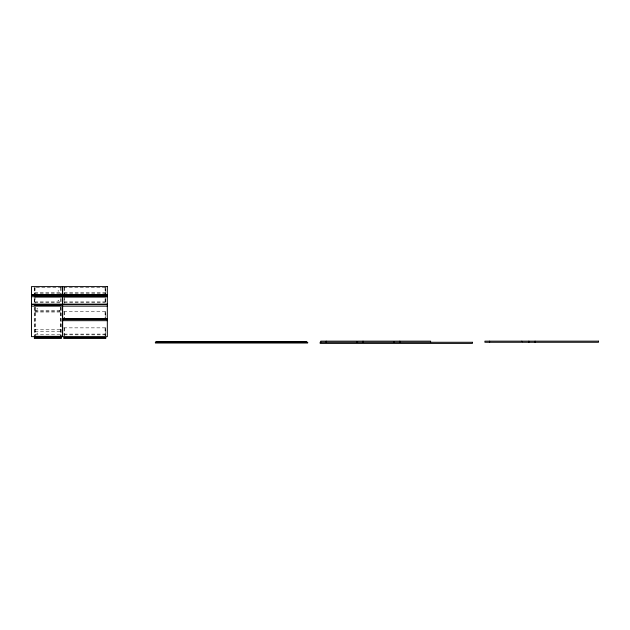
<?xml version="1.0" encoding="UTF-8"?>
<svg xmlns="http://www.w3.org/2000/svg" width="630" height="630" viewBox="0 0 630 630"><rect width="100%" height="100%" fill="white"/><g stroke="black" fill="none" stroke-linecap="round" stroke-linejoin="round"><path stroke-width="0.47" stroke-dasharray="3.15 2.36" d="M58.519 290.737L57.913 290.973L58.606 291.099M58.519 300.156L57.913 300.4L58.606 300.518M36.894 308.7L37.619 308.905L36.965 309.07M36.894 333.042L37.595 333.144L36.965 333.412M61.457 287.477L34.311 287.477L34.311 294.029M63.701 287.477L105.832 287.477L105.832 294.029M34.681 292.47L61.086 292.47M64.079 292.47L105.454 292.47M34.681 293.218L61.086 293.218M64.079 293.218L105.454 293.218M34.681 301.896L61.086 301.896M64.079 301.896L105.454 301.896M34.681 302.644L61.086 302.644M64.079 302.644L105.454 302.644M34.933 310.44L60.834 310.44M34.933 311.196L60.834 311.196M63.701 311.755L105.832 311.755L105.832 319.56M34.933 312.007L60.834 312.007M63.701 327.86L105.832 327.86L105.832 335.656M34.933 329.789L60.834 329.789M34.933 331.349L60.834 331.349M64.079 334.097L105.454 334.097M34.933 334.782L60.834 334.782M64.079 334.845L105.454 334.845M105.832 298.77L105.832 303.455M105.454 287.477L105.454 294.029M105.454 298.565L105.454 303.455M105.454 311.755L105.454 317.993M105.454 327.86L105.454 335.656M105.084 287.477L105.084 294.029M105.084 298.565L105.084 303.455M105.084 311.755L105.084 319.56M105.084 327.86L105.084 335.656M64.449 287.477L64.449 294.029M64.449 296.903L64.449 303.455M64.449 311.755L64.449 319.56M64.449 327.86L64.449 335.656M64.079 287.477L64.079 294.029M64.079 298.565L64.079 303.455M64.079 311.755L64.079 317.993M64.079 327.86L64.079 335.656M61.204 307.385L61.204 336.341M61.086 287.477L61.086 294.029M61.086 298.565L61.086 303.455M60.834 307.117L60.834 336.341M60.708 287.477L60.708 294.029M60.708 298.565L60.708 303.455M60.456 307.117L60.456 336.341M59.708 310.44L59.708 311.196M36.06 310.44L36.06 311.196M35.304 307.117L35.304 336.341M35.059 287.477L35.059 294.029M35.059 296.903L35.059 303.455M34.933 307.117L34.933 336.341M34.681 287.477L34.681 294.029M34.681 298.565L34.681 303.455M34.556 307.385L34.556 336.341M34.311 298.77L34.311 303.455"/><path stroke-width="0.94" d="M31.5 294.714L62.52 294.714M62.646 294.714L107.328 294.714M31.5 296.714L62.52 296.714M62.646 296.714L107.328 296.714M34.311 296.903L61.457 296.903M63.701 296.903L105.832 296.903M31.5 304.14L62.52 304.14M62.646 304.14L107.328 304.14M34.556 305.448L61.204 305.448M31.5 306.141L62.52 306.141M62.646 306.141L107.328 306.141M62.646 318.685L107.328 318.685M63.701 319.56L105.832 319.56M62.646 320.678L107.328 320.678M34.556 336.341L61.204 336.341M535.091 341.153L535.091 342.271M528.853 341.153L528.853 342.271M489.597 341.153L489.597 342.271M430.613 342.271L430.613 341.153L394.419 341.153L394.419 342.271M399.845 341.153L399.845 342.271M393.797 342.271L393.797 341.153L357.596 341.153L357.596 342.271M363.022 341.153L363.022 342.271M356.974 342.271L356.974 341.153L320.772 341.153L320.772 342.271M326.206 341.153L326.206 342.271M306.416 342.271L306.416 341.523L231.525 341.523L231.525 342.271M230.903 342.271L230.903 341.523L156.012 341.523L156.012 342.271M105.454 319.56L105.454 318.748L64.079 318.748L64.079 319.56M105.084 318.748L105.084 319.56M64.449 318.748L64.449 319.56M62.52 286.603L31.5 286.603L31.5 295.029L62.52 295.029L62.52 286.603M107.328 286.603L62.646 286.603L62.646 295.029L107.328 295.029L107.328 286.603M62.52 295.155L31.5 295.155L31.5 304.455L62.52 304.455L62.52 295.155M107.328 295.155L62.646 295.155L62.646 304.455L107.328 304.455L107.328 295.155M62.52 304.573L31.5 304.573L31.5 336.656L62.52 336.656L62.52 304.573M107.328 304.573L62.646 304.573L62.646 318.993L107.328 318.993L107.328 304.573M107.328 319.119L62.646 319.119L62.646 336.656L107.328 336.656L107.328 319.119M61.393 337.404L34.374 337.404L34.374 338.53L61.393 338.53L61.393 337.404M105.769 337.404L63.764 337.404L63.764 338.53L105.769 338.53L105.769 337.404M521.861 341.153L484.911 341.153L484.911 342.271L521.861 342.271L521.861 341.153M598.5 341.153L522.483 341.153L522.483 342.271L598.5 342.271L598.5 341.153M307.668 342.271L155.382 342.271L155.382 343.019L307.668 343.019L307.668 342.271M472.429 342.271L320.15 342.271L320.15 343.397L472.429 343.397L472.429 342.271"/></g></svg>
